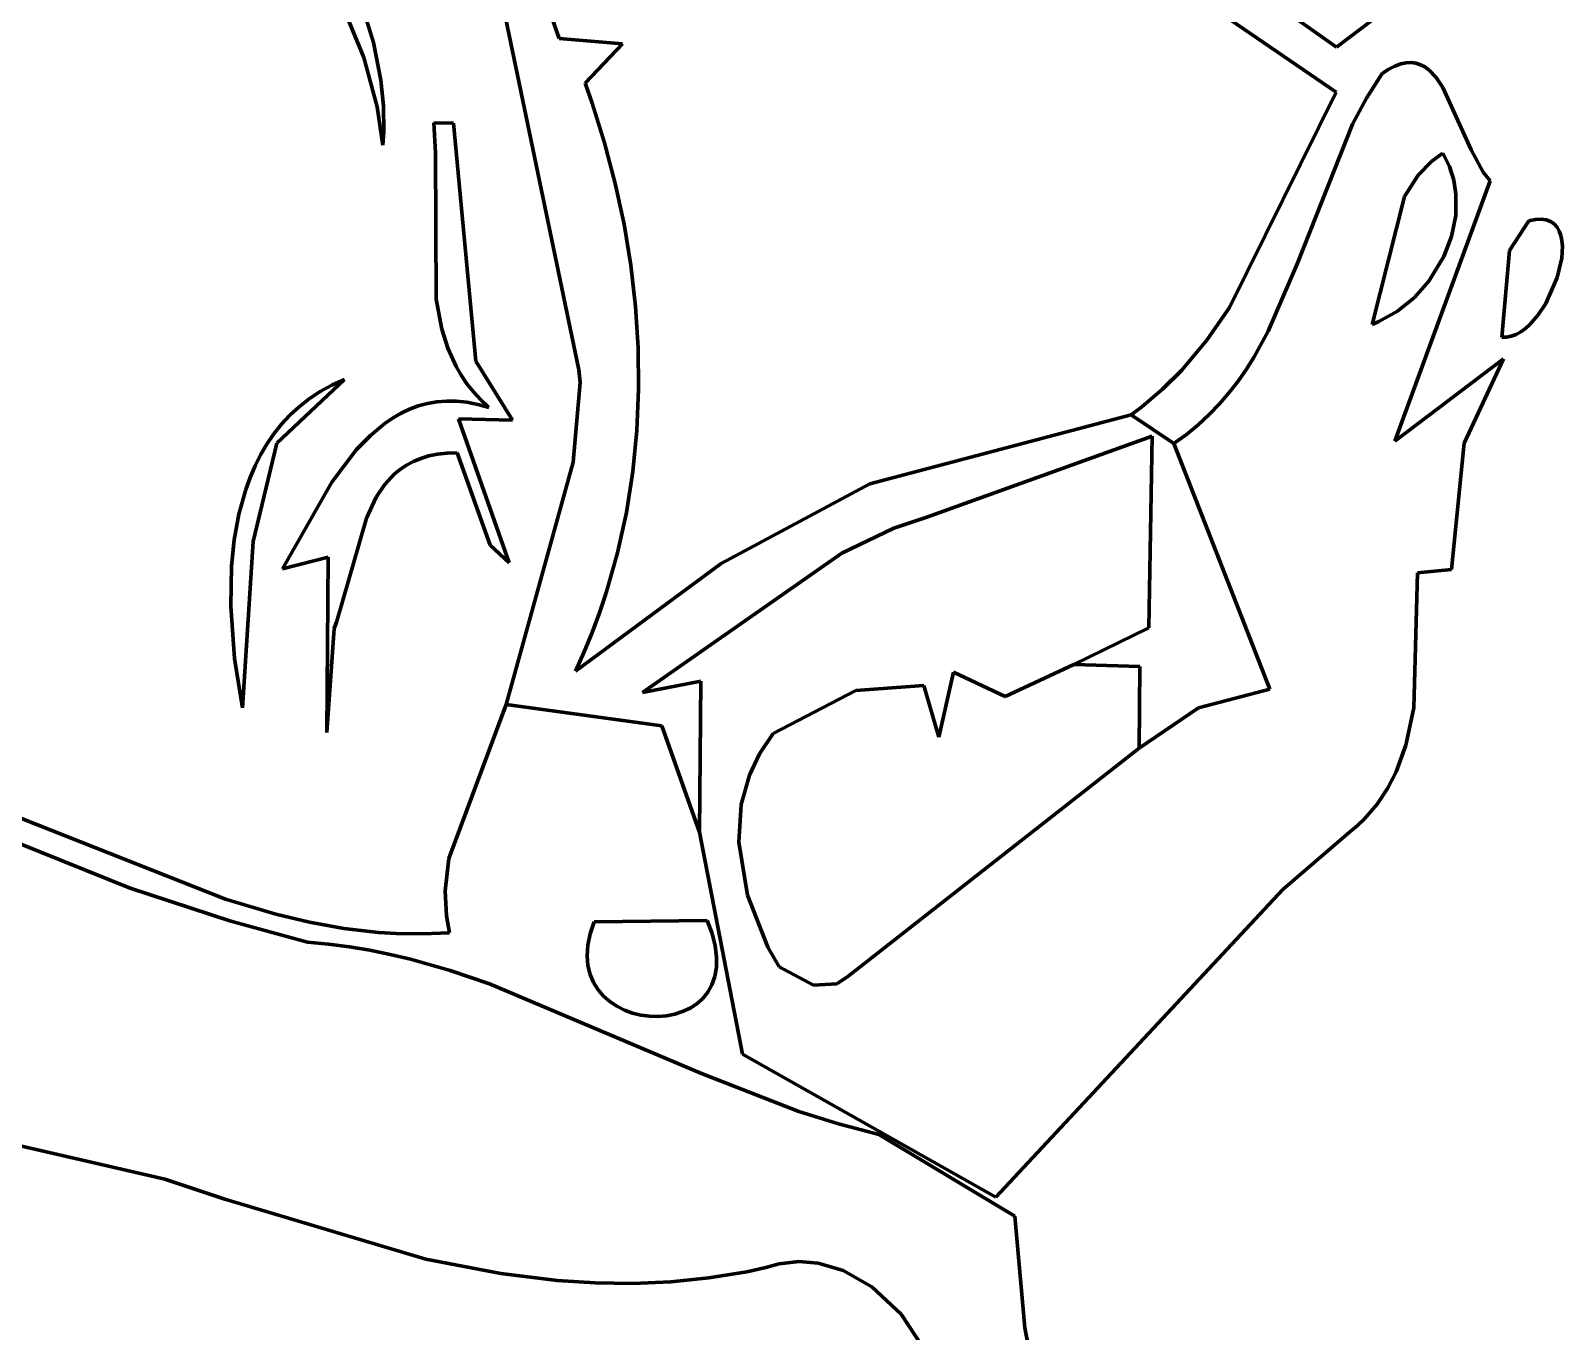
# Model space of a CAD drawing. Header units: millimetres. Extents: x 0 to 8.5, y 0 to 13.2.
# Drawn here: x 2.991 to 3.718, y 3.202 to 3.819 of the extents above; entities that cross this region are included whole.
import ezdxf

# ---------------------------------------------------------------- set-up
doc = ezdxf.new("R2010")
doc.units = ezdxf.units.MM
for name, color, linetype, lineweight in [('color#060606ff', 7, 'CONTINUOUS', 100), ('color#5c5c5cff', 7, 'CONTINUOUS', 100), ('color#ffffffff', 7, 'CONTINUOUS', 100)]:
    doc.layers.add(name, color=color, linetype=linetype, lineweight=lineweight)

msp = doc.modelspace()

# ---------------------------------------------------------------- linework, layer by layer
at = {"layer": 'color#060606ff'}
for p, q in [((3.14884, 3.80669), (3.10745, 3.90731)), ((3.50546, 3.8862), (3.61053, 3.81162)), ((3.61051, 3.79032), (3.50938, 3.85944)), ((3.14626, 3.83695), (3.15348, 3.8138)), ((3.61053, 3.81162), (3.62812, 3.82492)), ((3.15348, 3.8138), (3.15693, 3.79596)), ((3.1551, 3.78332), (3.14884, 3.80669)), ((3.64109, 3.80368), (3.63836, 3.80266)), ((3.64366, 3.80423), (3.64109, 3.80368)), ((3.64607, 3.80432), (3.64366, 3.80423)), ((3.64834, 3.804), (3.64607, 3.80432)), ((3.65048, 3.8033), (3.64834, 3.804)), ((3.65248, 3.80223), (3.65048, 3.8033)), ((3.63236, 3.79909), (3.62485, 3.78735)), ((3.63545, 3.80114), (3.63236, 3.79909)), ((3.63836, 3.80266), (3.63545, 3.80114)), ((3.65438, 3.80083), (3.65248, 3.80223)), ((3.65787, 3.79717), (3.65438, 3.80083)), ((3.66101, 3.79253), (3.65787, 3.79717)), ((3.15693, 3.79596), (3.1581, 3.78381)), ((3.55986, 3.68808), (3.61051, 3.79032)), ((3.67448, 3.76286), (3.66101, 3.79253)), ((3.1579, 3.76514), (3.1551, 3.78332)), ((3.1581, 3.78381), (3.15824, 3.77143)), ((3.62485, 3.78735), (3.61826, 3.77504)), ((3.18203, 3.77577), (3.19137, 3.77553)), ((3.18287, 3.76144), (3.18203, 3.77577)), ((3.19137, 3.77553), (3.20198, 3.66256)), ((3.61826, 3.77504), (3.59216, 3.70915)), ((3.15824, 3.77143), (3.1579, 3.76514)), ((3.18318, 3.69198), (3.18287, 3.76144)), ((3.65589, 3.75756), (3.66114, 3.76135)), ((3.66114, 3.76135), (3.66419, 3.75502)), ((3.68029, 3.7523), (3.67448, 3.76286)), ((3.64936, 3.75095), (3.65589, 3.75756)), ((3.66419, 3.75502), (3.66623, 3.74849)), ((3.63822, 3.62471), (3.68361, 3.74823)), ((3.64283, 3.74071), (3.64936, 3.75095)), ((3.66623, 3.74849), (3.6673, 3.74182)), ((3.68361, 3.74823), (3.68029, 3.7523)), ((3.62757, 3.6801), (3.64283, 3.74071)), ((3.6673, 3.74182), (3.66721, 3.73175)), ((3.66721, 3.73175), (3.66526, 3.7218)), ((3.70195, 3.72923), (3.69278, 3.71516)), ((3.70508, 3.72986), (3.70195, 3.72923)), ((3.70783, 3.72999), (3.70508, 3.72986)), ((3.71021, 3.72966), (3.70783, 3.72999)), ((3.71225, 3.72889), (3.71021, 3.72966)), ((3.71394, 3.72773), (3.71225, 3.72889)), ((3.71531, 3.72622), (3.71394, 3.72773)), ((3.71637, 3.72438), (3.71531, 3.72622)), ((3.71714, 3.72225), (3.71637, 3.72438)), ((3.66526, 3.7218), (3.66162, 3.71224)), ((3.71762, 3.71987), (3.71714, 3.72225)), ((3.71751, 3.71158), (3.71783, 3.71727)), ((3.71783, 3.71727), (3.71762, 3.71987)), ((3.59216, 3.70915), (3.57822, 3.67688)), ((3.66162, 3.71224), (3.65444, 3.70052)), ((3.69278, 3.71516), (3.68903, 3.67404)), ((3.71534, 3.70229), (3.71751, 3.71158)), ((3.70991, 3.69003), (3.71534, 3.70229)), ((3.65444, 3.70052), (3.64756, 3.69283)), ((3.18579, 3.67784), (3.18318, 3.69198)), ((3.54912, 3.67259), (3.55986, 3.68808)), ((3.64756, 3.69283), (3.63959, 3.68637)), ((3.70635, 3.68459), (3.70991, 3.69003)), ((3.6307, 3.68139), (3.62757, 3.6801)), ((3.63959, 3.68637), (3.6307, 3.68139)), ((3.70026, 3.67808), (3.70237, 3.67998)), ((3.70237, 3.67998), (3.70635, 3.68459)), ((3.18865, 3.6688), (3.18579, 3.67784)), ((3.53701, 3.65818), (3.54912, 3.67259)), ((3.57822, 3.67688), (3.57151, 3.66472)), ((3.68903, 3.67404), (3.69132, 3.674)), ((3.69132, 3.674), (3.6936, 3.67442)), ((3.6936, 3.67442), (3.69586, 3.67527)), ((3.69586, 3.67527), (3.69808, 3.6765)), ((3.69808, 3.6765), (3.70026, 3.67808)), ((3.19259, 3.66015), (3.18865, 3.6688)), ((3.19501, 3.65599), (3.19259, 3.66015)), ((3.20198, 3.66256), (3.21943, 3.63459)), ((3.52804, 3.64928), (3.53701, 3.65818)), ((3.56781, 3.65886), (3.56386, 3.65317)), ((3.57151, 3.66472), (3.56781, 3.65886)), ((3.6899, 3.66371), (3.63822, 3.62471)), ((3.67114, 3.62366), (3.6899, 3.66371)), ((3.13966, 3.65389), (3.10749, 3.62377)), ((3.12808, 3.64816), (3.13366, 3.65121)), ((3.13366, 3.65121), (3.13966, 3.65389)), ((3.19776, 3.65194), (3.19501, 3.65599)), ((3.20086, 3.64802), (3.19776, 3.65194)), ((3.56386, 3.65317), (3.55962, 3.64768)), ((3.11815, 3.64103), (3.12291, 3.64476)), ((3.12291, 3.64476), (3.12808, 3.64816)), ((3.17898, 3.64254), (3.18343, 3.64333)), ((3.18343, 3.64333), (3.18804, 3.64371)), ((3.18804, 3.64371), (3.19281, 3.64364)), ((3.19281, 3.64364), (3.19776, 3.64312)), ((3.20433, 3.64423), (3.20086, 3.64802)), ((3.20818, 3.64059), (3.20433, 3.64423)), ((3.51826, 3.64103), (3.52804, 3.64928)), ((3.55962, 3.64768), (3.55507, 3.64238)), ((3.10975, 3.63268), (3.11376, 3.637)), ((3.11376, 3.637), (3.11815, 3.64103)), ((3.16271, 3.63572), (3.16656, 3.63793)), ((3.16656, 3.63793), (3.17055, 3.63982)), ((3.17055, 3.63982), (3.17469, 3.64137)), ((3.17469, 3.64137), (3.17898, 3.64254)), ((3.19776, 3.64312), (3.20288, 3.64211)), ((3.20288, 3.64211), (3.20818, 3.64059)), ((3.51305, 3.63717), (3.51826, 3.64103)), ((3.5333, 3.62353), (3.51305, 3.63717)), ((3.55019, 3.6373), (3.54495, 3.63245)), ((3.55507, 3.64238), (3.55019, 3.6373)), ((3.1061, 3.62809), (3.10975, 3.63268)), ((3.15196, 3.6274), (3.159, 3.63321)), ((3.159, 3.63321), (3.16271, 3.63572)), ((3.21943, 3.63459), (3.19378, 3.63532)), ((3.19378, 3.63532), (3.21781, 3.56691)), ((3.54495, 3.63245), (3.53933, 3.62786)), ((3.10749, 3.62377), (3.09629, 3.57699)), ((3.09982, 3.61818), (3.10279, 3.62325)), ((3.10279, 3.62325), (3.1061, 3.62809)), ((3.14542, 3.62068), (3.15196, 3.6274)), ((3.53933, 3.62786), (3.5333, 3.62353)), ((3.66514, 3.56371), (3.67114, 3.62366)), ((3.09717, 3.6129), (3.09982, 3.61818)), ((3.13367, 3.60528), (3.14542, 3.62068)), ((3.17237, 3.61505), (3.16913, 3.61333)), ((3.17588, 3.61649), (3.17237, 3.61505)), ((3.1797, 3.61764), (3.17588, 3.61649)), ((3.18383, 3.61847), (3.1797, 3.61764)), ((3.1883, 3.61898), (3.18383, 3.61847)), ((3.19311, 3.61914), (3.1883, 3.61898)), ((3.20876, 3.57535), (3.19311, 3.61914)), ((3.09279, 3.60178), (3.09483, 3.60743)), ((3.09483, 3.60743), (3.09717, 3.6129)), ((3.16345, 3.60912), (3.1587, 3.604)), ((3.16617, 3.61134), (3.16345, 3.60912)), ((3.16913, 3.61333), (3.16617, 3.61134)), ((3.08954, 3.59005), (3.09279, 3.60178)), ((3.11027, 3.56408), (3.13367, 3.60528)), ((3.1587, 3.604), (3.15475, 3.5981)), ((3.15475, 3.5981), (3.15004, 3.5881)), ((3.08733, 3.57787), (3.08954, 3.59005)), ((3.15004, 3.5881), (3.13608, 3.53922)), ((3.08606, 3.56538), (3.08733, 3.57787)), ((3.09629, 3.57699), (3.09121, 3.49816)), ((3.21781, 3.56691), (3.20876, 3.57535)), ((3.08567, 3.54641), (3.08606, 3.56538)), ((3.13185, 3.56957), (3.11027, 3.56408)), ((3.13131, 3.48638), (3.13185, 3.56957)), ((3.64898, 3.56221), (3.66514, 3.56371)), ((3.64727, 3.49809), (3.64898, 3.56221)), ((3.08748, 3.5215), (3.08567, 3.54641)), ((3.13478, 3.53576), (3.13131, 3.48638)), ((3.13608, 3.53922), (3.13478, 3.53576)), ((3.09121, 3.49816), (3.08748, 3.5215)), ((3.42184, 3.48423), (3.42875, 3.51499)), ((3.42875, 3.51499), (3.45327, 3.50345)), ((3.45327, 3.50345), (3.48583, 3.5187)), ((3.48583, 3.5187), (3.51724, 3.51767)), ((3.51724, 3.51767), (3.51696, 3.47906)), ((3.34322, 3.48597), (3.38236, 3.50642)), ((3.38236, 3.50642), (3.41462, 3.50878)), ((3.41462, 3.50878), (3.42184, 3.48423)), ((3.03789, 3.41258), (2.81569, 3.50173)), ((3.18912, 3.42662), (3.21635, 3.4997)), ((3.21635, 3.4997), (3.29025, 3.48952)), ((3.64355, 3.48036), (3.64727, 3.49809)), ((3.29025, 3.48952), (3.30821, 3.43918)), ((3.33666, 3.47627), (3.34322, 3.48597)), ((3.33186, 3.46619), (3.33666, 3.47627)), ((3.51696, 3.47906), (3.37866, 3.37059)), ((3.63897, 3.4678), (3.64355, 3.48036)), ((3.32799, 3.45228), (3.33186, 3.46619)), ((3.63489, 3.45989), (3.63897, 3.4678)), ((2.95928, 3.45627), (3.08322, 3.40729)), ((3.62989, 3.45243), (3.63489, 3.45989)), ((3.32682, 3.43442), (3.32799, 3.45228)), ((3.62387, 3.44547), (3.62989, 3.45243)), ((3.61673, 3.43908), (3.62044, 3.4422)), ((3.62044, 3.4422), (3.62387, 3.44547)), ((3.30821, 3.43918), (3.32866, 3.33377)), ((3.33101, 3.40918), (3.32682, 3.43442)), ((3.58509, 3.41197), (3.61673, 3.43908)), ((3.18739, 3.41132), (3.18912, 3.42662)), ((3.08567, 3.39687), (3.03789, 3.41258)), ((3.18802, 3.39949), (3.18739, 3.41132)), ((3.44894, 3.26589), (3.58509, 3.41197)), ((3.08322, 3.40729), (3.107, 3.40019)), ((3.34062, 3.38462), (3.33101, 3.40918)), ((3.12212, 3.38693), (3.08567, 3.39687)), ((3.107, 3.40019), (3.12306, 3.39638)), ((3.12306, 3.39638), (3.13932, 3.39347)), ((3.18952, 3.39141), (3.18802, 3.39949)), ((3.25818, 3.39657), (3.25624, 3.39082)), ((3.31178, 3.39729), (3.25818, 3.39657)), ((3.31413, 3.391), (3.31178, 3.39729)), ((3.13932, 3.39347), (3.15579, 3.39159)), ((3.15579, 3.39159), (3.16412, 3.39107)), ((3.16412, 3.39107), (3.17252, 3.39086)), ((3.17252, 3.39086), (3.18098, 3.39097)), ((3.18098, 3.39097), (3.18952, 3.39141)), ((3.25624, 3.39082), (3.25513, 3.38545)), ((3.3156, 3.38519), (3.31413, 3.391)), ((3.13208, 3.38603), (3.12212, 3.38693)), ((3.14194, 3.38474), (3.13208, 3.38603)), ((3.15169, 3.3831), (3.14194, 3.38474)), ((3.16136, 3.38114), (3.15169, 3.3831)), ((3.25513, 3.38545), (3.2548, 3.38045)), ((3.31627, 3.37986), (3.3156, 3.38519)), ((3.34604, 3.37517), (3.34062, 3.38462)), ((3.17093, 3.37886), (3.16136, 3.38114)), ((3.18986, 3.3735), (3.17093, 3.37886)), ((3.2548, 3.38045), (3.25519, 3.37584)), ((3.25519, 3.37584), (3.25623, 3.37163)), ((3.31543, 3.37062), (3.31619, 3.375)), ((3.31619, 3.375), (3.31627, 3.37986)), ((3.36237, 3.36646), (3.34604, 3.37517)), ((3.20854, 3.36721), (3.18986, 3.3735)), ((3.30915, 3.32462), (3.20854, 3.36721)), ((3.25623, 3.37163), (3.25786, 3.3678)), ((3.25786, 3.3678), (3.26001, 3.36437)), ((3.31406, 3.3667), (3.31543, 3.37062)), ((3.37343, 3.36723), (3.36237, 3.36646)), ((3.37866, 3.37059), (3.37343, 3.36723)), ((3.26001, 3.36437), (3.26262, 3.36135)), ((3.26262, 3.36135), (3.26563, 3.35872)), ((3.30688, 3.35771), (3.30972, 3.36025)), ((3.30972, 3.36025), (3.31214, 3.36325)), ((3.31214, 3.36325), (3.31406, 3.3667)), ((3.26563, 3.35872), (3.26898, 3.35651)), ((3.26898, 3.35651), (3.27259, 3.35471)), ((3.27259, 3.35471), (3.27642, 3.35332)), ((3.27642, 3.35332), (3.28039, 3.35236)), ((3.29252, 3.35203), (3.29643, 3.35279)), ((3.29643, 3.35279), (3.30017, 3.35398)), ((3.30017, 3.35398), (3.30368, 3.35562)), ((3.30368, 3.35562), (3.30688, 3.35771)), ((3.28039, 3.35236), (3.28443, 3.35182)), ((3.28443, 3.35182), (3.2885, 3.35171)), ((3.2885, 3.35171), (3.29252, 3.35203)), ((2.80004, 3.33311), (3.05429, 3.27454)), ((3.32866, 3.33377), (3.44894, 3.26589)), ((3.35537, 3.30661), (3.30915, 3.32462)), ((3.37423, 3.30066), (3.35537, 3.30661)), ((3.39339, 3.29571), (3.37423, 3.30066)), ((3.4579, 3.25698), (3.39339, 3.29571)), ((3.05429, 3.27454), (3.08289, 3.26497)), ((3.08289, 3.26497), (3.17831, 3.23647)), ((3.46266, 3.204), (3.4579, 3.25698)), ((3.17831, 3.23647), (3.21384, 3.22967)), ((3.21384, 3.22967), (3.24067, 3.22641)), ((3.31264, 3.22761), (3.33067, 3.23057)), ((3.33067, 3.23057), (3.33967, 3.2325)), ((3.33967, 3.2325), (3.34596, 3.2343)), ((3.34596, 3.2343), (3.35535, 3.23535)), ((3.35535, 3.23535), (3.36458, 3.23461)), ((3.36458, 3.23461), (3.37642, 3.23114)), ((3.37642, 3.23114), (3.39005, 3.22345)), ((3.24067, 3.22641), (3.25862, 3.22527)), ((3.25862, 3.22527), (3.27661, 3.22504)), ((3.27661, 3.22504), (3.29462, 3.22579)), ((3.29462, 3.22579), (3.31264, 3.22761)), ((3.39005, 3.22345), (3.40395, 3.21045)), ((3.40395, 3.21045), (3.41422, 3.19476)), ((3.47252, 3.15201), (3.46266, 3.204))]:
    msp.add_line(p, q, dxfattribs=at)
at = {"layer": 'color#5c5c5cff'}
for p, q in [((3.21952, 3.8796), (3.24154, 3.81574)), ((3.25094, 3.6585), (3.2161, 3.82571)), ((3.24154, 3.81574), (3.27163, 3.81316)), ((3.27163, 3.81316), (3.25391, 3.79447)), ((3.25391, 3.79447), (3.25719, 3.78509)), ((3.25719, 3.78509), (3.26312, 3.76616)), ((3.26312, 3.76616), (3.26818, 3.747)), ((3.26818, 3.747), (3.27234, 3.72765)), ((3.27234, 3.72765), (3.27556, 3.70817)), ((3.27556, 3.70817), (3.27781, 3.68859)), ((3.27781, 3.68859), (3.27907, 3.66897)), ((3.27907, 3.66897), (3.27929, 3.64934)), ((3.25157, 3.65243), (3.25094, 3.6585)), ((3.24816, 3.6147), (3.25157, 3.65243)), ((3.27929, 3.64934), (3.27845, 3.62975)), ((3.38899, 3.60445), (3.51305, 3.63717)), ((3.51305, 3.63717), (3.5333, 3.62353)), ((3.27845, 3.62975), (3.27652, 3.61024)), ((3.52303, 3.6271), (3.41616, 3.58867)), ((3.52146, 3.53613), (3.52303, 3.6271)), ((3.5333, 3.62353), (3.57897, 3.50703)), ((3.21635, 3.4997), (3.24816, 3.6147)), ((3.27652, 3.61024), (3.27347, 3.59085)), ((3.31841, 3.56669), (3.38899, 3.60445)), ((3.27347, 3.59085), (3.26925, 3.57164)), ((3.41616, 3.58867), (3.40043, 3.58332)), ((3.40043, 3.58332), (3.37574, 3.57152)), ((3.26925, 3.57164), (3.26385, 3.55263)), ((3.37574, 3.57152), (3.28119, 3.50545)), ((3.24936, 3.51545), (3.31841, 3.56669)), ((3.26385, 3.55263), (3.26069, 3.54323)), ((3.26069, 3.54323), (3.25723, 3.53389)), ((3.48583, 3.5187), (3.52146, 3.53613)), ((3.25723, 3.53389), (3.25345, 3.52463)), ((3.25345, 3.52463), (3.24936, 3.51545)), ((3.51724, 3.51767), (3.48583, 3.5187)), ((3.51696, 3.47906), (3.51724, 3.51767)), ((3.28119, 3.50545), (3.30875, 3.51076)), ((3.30875, 3.51076), (3.30821, 3.43918)), ((3.57897, 3.50703), (3.54503, 3.4982)), ((3.29025, 3.48952), (3.21635, 3.4997)), ((3.54503, 3.4982), (3.51696, 3.47906)), ((3.30821, 3.43918), (3.29025, 3.48952))]:
    msp.add_line(p, q, dxfattribs=at)
at = {"layer": 'color#ffffffff'}
for p, q in [((3.10745, 3.90731), (3.14884, 3.80669)), ((3.61053, 3.81162), (3.50546, 3.8862)), ((3.24154, 3.81574), (3.21952, 3.8796)), ((3.50938, 3.85944), (3.61051, 3.79032)), ((3.15348, 3.8138), (3.14626, 3.83695)), ((3.2161, 3.82571), (3.25094, 3.6585)), ((3.62812, 3.82492), (3.61053, 3.81162)), ((3.15693, 3.79596), (3.15348, 3.8138)), ((3.27163, 3.81316), (3.24154, 3.81574)), ((3.25391, 3.79447), (3.27163, 3.81316)), ((3.14884, 3.80669), (3.1551, 3.78332)), ((3.63836, 3.80266), (3.64109, 3.80368)), ((3.64109, 3.80368), (3.64366, 3.80423)), ((3.64366, 3.80423), (3.64607, 3.80432)), ((3.64607, 3.80432), (3.64834, 3.804)), ((3.64834, 3.804), (3.65048, 3.8033)), ((3.65048, 3.8033), (3.65248, 3.80223)), ((3.62485, 3.78735), (3.63236, 3.79909)), ((3.63236, 3.79909), (3.63545, 3.80114)), ((3.63545, 3.80114), (3.63836, 3.80266)), ((3.65248, 3.80223), (3.65438, 3.80083)), ((3.65438, 3.80083), (3.65787, 3.79717)), ((3.65787, 3.79717), (3.66101, 3.79253)), ((3.1581, 3.78381), (3.15693, 3.79596)), ((3.25719, 3.78509), (3.25391, 3.79447)), ((3.61051, 3.79032), (3.55986, 3.68808)), ((3.66101, 3.79253), (3.67448, 3.76286)), ((3.1551, 3.78332), (3.1579, 3.76514)), ((3.15824, 3.77143), (3.1581, 3.78381)), ((3.26312, 3.76616), (3.25719, 3.78509)), ((3.61826, 3.77504), (3.62485, 3.78735)), ((3.18203, 3.77577), (3.18287, 3.76144)), ((3.19137, 3.77553), (3.18203, 3.77577)), ((3.20198, 3.66256), (3.19137, 3.77553)), ((3.59216, 3.70915), (3.61826, 3.77504)), ((3.1579, 3.76514), (3.15824, 3.77143)), ((3.18287, 3.76144), (3.18318, 3.69198)), ((3.26818, 3.747), (3.26312, 3.76616)), ((3.66114, 3.76135), (3.65589, 3.75756)), ((3.66419, 3.75502), (3.66114, 3.76135)), ((3.67448, 3.76286), (3.68029, 3.7523)), ((3.65589, 3.75756), (3.64936, 3.75095)), ((3.66623, 3.74849), (3.66419, 3.75502)), ((3.27234, 3.72765), (3.26818, 3.747)), ((3.68361, 3.74823), (3.63822, 3.62471)), ((3.64936, 3.75095), (3.64283, 3.74071)), ((3.6673, 3.74182), (3.66623, 3.74849)), ((3.68029, 3.7523), (3.68361, 3.74823)), ((3.64283, 3.74071), (3.62757, 3.6801)), ((3.66721, 3.73175), (3.6673, 3.74182)), ((3.66526, 3.7218), (3.66721, 3.73175)), ((3.27556, 3.70817), (3.27234, 3.72765)), ((3.69278, 3.71516), (3.70195, 3.72923)), ((3.70195, 3.72923), (3.70508, 3.72986)), ((3.70508, 3.72986), (3.70783, 3.72999)), ((3.70783, 3.72999), (3.71021, 3.72966)), ((3.71021, 3.72966), (3.71225, 3.72889)), ((3.71225, 3.72889), (3.71394, 3.72773)), ((3.71394, 3.72773), (3.71531, 3.72622)), ((3.71531, 3.72622), (3.71637, 3.72438)), ((3.71637, 3.72438), (3.71714, 3.72225)), ((3.66162, 3.71224), (3.66526, 3.7218)), ((3.71714, 3.72225), (3.71762, 3.71987)), ((3.71783, 3.71727), (3.71751, 3.71158)), ((3.71762, 3.71987), (3.71783, 3.71727)), ((3.57822, 3.67688), (3.59216, 3.70915)), ((3.65444, 3.70052), (3.66162, 3.71224)), ((3.68903, 3.67404), (3.69278, 3.71516)), ((3.71751, 3.71158), (3.71534, 3.70229)), ((3.27781, 3.68859), (3.27556, 3.70817)), ((3.71534, 3.70229), (3.70991, 3.69003)), ((3.64756, 3.69283), (3.65444, 3.70052)), ((3.18318, 3.69198), (3.18579, 3.67784)), ((3.27907, 3.66897), (3.27781, 3.68859)), ((3.55986, 3.68808), (3.54912, 3.67259)), ((3.63959, 3.68637), (3.64756, 3.69283)), ((3.70991, 3.69003), (3.70635, 3.68459)), ((3.62757, 3.6801), (3.6307, 3.68139)), ((3.6307, 3.68139), (3.63959, 3.68637)), ((3.70237, 3.67998), (3.70026, 3.67808)), ((3.70635, 3.68459), (3.70237, 3.67998)), ((3.18579, 3.67784), (3.18865, 3.6688)), ((3.54912, 3.67259), (3.53701, 3.65818)), ((3.57151, 3.66472), (3.57822, 3.67688)), ((3.69132, 3.674), (3.68903, 3.67404)), ((3.6936, 3.67442), (3.69132, 3.674)), ((3.69586, 3.67527), (3.6936, 3.67442)), ((3.69808, 3.6765), (3.69586, 3.67527)), ((3.70026, 3.67808), (3.69808, 3.6765)), ((3.18865, 3.6688), (3.19259, 3.66015)), ((3.27929, 3.64934), (3.27907, 3.66897)), ((3.19259, 3.66015), (3.19501, 3.65599)), ((3.21943, 3.63459), (3.20198, 3.66256)), ((3.25094, 3.6585), (3.25157, 3.65243)), ((3.53701, 3.65818), (3.52804, 3.64928)), ((3.56386, 3.65317), (3.56781, 3.65886)), ((3.56781, 3.65886), (3.57151, 3.66472)), ((3.63822, 3.62471), (3.6899, 3.66371)), ((3.6899, 3.66371), (3.67114, 3.62366)), ((3.10749, 3.62377), (3.13966, 3.65389)), ((3.13366, 3.65121), (3.12808, 3.64816)), ((3.13966, 3.65389), (3.13366, 3.65121)), ((3.19501, 3.65599), (3.19776, 3.65194)), ((3.19776, 3.65194), (3.20086, 3.64802)), ((3.25157, 3.65243), (3.24816, 3.6147)), ((3.55962, 3.64768), (3.56386, 3.65317)), ((3.12291, 3.64476), (3.11815, 3.64103)), ((3.12808, 3.64816), (3.12291, 3.64476)), ((3.18343, 3.64333), (3.17898, 3.64254)), ((3.18804, 3.64371), (3.18343, 3.64333)), ((3.19281, 3.64364), (3.18804, 3.64371)), ((3.19776, 3.64312), (3.19281, 3.64364)), ((3.20086, 3.64802), (3.20433, 3.64423)), ((3.20433, 3.64423), (3.20818, 3.64059)), ((3.27845, 3.62975), (3.27929, 3.64934)), ((3.52804, 3.64928), (3.51826, 3.64103)), ((3.55507, 3.64238), (3.55962, 3.64768)), ((3.11376, 3.637), (3.10975, 3.63268)), ((3.11815, 3.64103), (3.11376, 3.637)), ((3.16656, 3.63793), (3.16271, 3.63572)), ((3.17055, 3.63982), (3.16656, 3.63793)), ((3.17469, 3.64137), (3.17055, 3.63982)), ((3.17898, 3.64254), (3.17469, 3.64137)), ((3.20288, 3.64211), (3.19776, 3.64312)), ((3.20818, 3.64059), (3.20288, 3.64211)), ((3.51305, 3.63717), (3.38899, 3.60445)), ((3.51826, 3.64103), (3.51305, 3.63717)), ((3.54495, 3.63245), (3.55019, 3.6373)), ((3.55019, 3.6373), (3.55507, 3.64238)), ((3.10975, 3.63268), (3.1061, 3.62809)), ((3.159, 3.63321), (3.15196, 3.6274)), ((3.16271, 3.63572), (3.159, 3.63321)), ((3.21781, 3.56691), (3.19378, 3.63532)), ((3.19378, 3.63532), (3.21943, 3.63459)), ((3.27652, 3.61024), (3.27845, 3.62975)), ((3.53933, 3.62786), (3.54495, 3.63245)), ((3.09629, 3.57699), (3.10749, 3.62377)), ((3.10279, 3.62325), (3.09982, 3.61818)), ((3.1061, 3.62809), (3.10279, 3.62325)), ((3.15196, 3.6274), (3.14542, 3.62068)), ((3.41616, 3.58867), (3.52303, 3.6271)), ((3.52303, 3.6271), (3.52146, 3.53613)), ((3.5333, 3.62353), (3.53933, 3.62786)), ((3.57897, 3.50703), (3.5333, 3.62353)), ((3.67114, 3.62366), (3.66514, 3.56371)), ((3.09982, 3.61818), (3.09717, 3.6129)), ((3.14542, 3.62068), (3.13367, 3.60528)), ((3.16913, 3.61333), (3.17237, 3.61505)), ((3.17237, 3.61505), (3.17588, 3.61649)), ((3.17588, 3.61649), (3.1797, 3.61764)), ((3.1797, 3.61764), (3.18383, 3.61847)), ((3.18383, 3.61847), (3.1883, 3.61898)), ((3.1883, 3.61898), (3.19311, 3.61914)), ((3.19311, 3.61914), (3.20876, 3.57535)), ((3.24816, 3.6147), (3.21635, 3.4997)), ((3.09483, 3.60743), (3.09279, 3.60178)), ((3.09717, 3.6129), (3.09483, 3.60743)), ((3.1587, 3.604), (3.16345, 3.60912)), ((3.16345, 3.60912), (3.16617, 3.61134)), ((3.16617, 3.61134), (3.16913, 3.61333)), ((3.27347, 3.59085), (3.27652, 3.61024)), ((3.09279, 3.60178), (3.08954, 3.59005)), ((3.13367, 3.60528), (3.11027, 3.56408)), ((3.15475, 3.5981), (3.1587, 3.604)), ((3.38899, 3.60445), (3.31841, 3.56669)), ((3.15004, 3.5881), (3.15475, 3.5981)), ((3.08954, 3.59005), (3.08733, 3.57787)), ((3.13608, 3.53922), (3.15004, 3.5881)), ((3.26925, 3.57164), (3.27347, 3.59085)), ((3.40043, 3.58332), (3.41616, 3.58867)), ((3.08733, 3.57787), (3.08606, 3.56538)), ((3.37574, 3.57152), (3.40043, 3.58332)), ((3.09121, 3.49816), (3.09629, 3.57699)), ((3.20876, 3.57535), (3.21781, 3.56691)), ((3.26385, 3.55263), (3.26925, 3.57164)), ((3.28119, 3.50545), (3.37574, 3.57152)), ((3.08606, 3.56538), (3.08567, 3.54641)), ((3.11027, 3.56408), (3.13185, 3.56957)), ((3.13185, 3.56957), (3.13131, 3.48638)), ((3.31841, 3.56669), (3.24936, 3.51545)), ((3.66514, 3.56371), (3.64898, 3.56221)), ((3.64898, 3.56221), (3.64727, 3.49809)), ((3.26069, 3.54323), (3.26385, 3.55263)), ((3.08567, 3.54641), (3.08748, 3.5215)), ((3.25723, 3.53389), (3.26069, 3.54323)), ((3.13131, 3.48638), (3.13478, 3.53576)), ((3.13478, 3.53576), (3.13608, 3.53922)), ((3.52146, 3.53613), (3.48583, 3.5187)), ((3.25345, 3.52463), (3.25723, 3.53389)), ((3.08748, 3.5215), (3.09121, 3.49816)), ((3.24936, 3.51545), (3.25345, 3.52463)), ((3.42875, 3.51499), (3.42184, 3.48423)), ((3.45327, 3.50345), (3.42875, 3.51499)), ((3.48583, 3.5187), (3.45327, 3.50345)), ((3.30875, 3.51076), (3.28119, 3.50545)), ((3.30821, 3.43918), (3.30875, 3.51076)), ((3.38236, 3.50642), (3.34322, 3.48597)), ((3.41462, 3.50878), (3.38236, 3.50642)), ((3.42184, 3.48423), (3.41462, 3.50878)), ((3.54503, 3.4982), (3.57897, 3.50703)), ((2.81569, 3.50173), (3.03789, 3.41258)), ((3.21635, 3.4997), (3.18912, 3.42662)), ((3.51696, 3.47906), (3.54503, 3.4982)), ((3.64727, 3.49809), (3.64355, 3.48036)), ((3.34322, 3.48597), (3.33666, 3.47627)), ((3.33666, 3.47627), (3.33186, 3.46619)), ((3.37866, 3.37059), (3.51696, 3.47906)), ((3.64355, 3.48036), (3.63897, 3.4678)), ((3.33186, 3.46619), (3.32799, 3.45228)), ((3.63897, 3.4678), (3.63489, 3.45989)), ((3.08322, 3.40729), (2.95928, 3.45627)), ((3.63489, 3.45989), (3.62989, 3.45243)), ((3.32799, 3.45228), (3.32682, 3.43442)), ((3.62989, 3.45243), (3.62387, 3.44547)), ((3.62044, 3.4422), (3.61673, 3.43908)), ((3.62387, 3.44547), (3.62044, 3.4422)), ((3.32866, 3.33377), (3.30821, 3.43918)), ((3.32682, 3.43442), (3.33101, 3.40918)), ((3.61673, 3.43908), (3.58509, 3.41197)), ((3.18912, 3.42662), (3.18739, 3.41132)), ((3.03789, 3.41258), (3.08567, 3.39687)), ((3.18739, 3.41132), (3.18802, 3.39949)), ((3.58509, 3.41197), (3.44894, 3.26589)), ((3.107, 3.40019), (3.08322, 3.40729)), ((3.33101, 3.40918), (3.34062, 3.38462)), ((3.08567, 3.39687), (3.12212, 3.38693)), ((3.12306, 3.39638), (3.107, 3.40019)), ((3.13932, 3.39347), (3.12306, 3.39638)), ((3.18802, 3.39949), (3.18952, 3.39141)), ((3.25624, 3.39082), (3.25818, 3.39657)), ((3.25818, 3.39657), (3.31178, 3.39729)), ((3.31178, 3.39729), (3.31413, 3.391)), ((3.15579, 3.39159), (3.13932, 3.39347)), ((3.16412, 3.39107), (3.15579, 3.39159)), ((3.17252, 3.39086), (3.16412, 3.39107)), ((3.18098, 3.39097), (3.17252, 3.39086)), ((3.18952, 3.39141), (3.18098, 3.39097)), ((3.25513, 3.38545), (3.25624, 3.39082)), ((3.31413, 3.391), (3.3156, 3.38519)), ((3.12212, 3.38693), (3.13208, 3.38603)), ((3.13208, 3.38603), (3.14194, 3.38474)), ((3.14194, 3.38474), (3.15169, 3.3831)), ((3.15169, 3.3831), (3.16136, 3.38114)), ((3.2548, 3.38045), (3.25513, 3.38545)), ((3.3156, 3.38519), (3.31627, 3.37986)), ((3.34062, 3.38462), (3.34604, 3.37517)), ((3.16136, 3.38114), (3.17093, 3.37886)), ((3.17093, 3.37886), (3.18986, 3.3735)), ((3.25519, 3.37584), (3.2548, 3.38045)), ((3.25623, 3.37163), (3.25519, 3.37584)), ((3.31619, 3.375), (3.31543, 3.37062)), ((3.31627, 3.37986), (3.31619, 3.375)), ((3.34604, 3.37517), (3.36237, 3.36646)), ((3.18986, 3.3735), (3.20854, 3.36721)), ((3.20854, 3.36721), (3.30915, 3.32462)), ((3.25786, 3.3678), (3.25623, 3.37163)), ((3.26001, 3.36437), (3.25786, 3.3678)), ((3.31543, 3.37062), (3.31406, 3.3667)), ((3.36237, 3.36646), (3.37343, 3.36723)), ((3.37343, 3.36723), (3.37866, 3.37059)), ((3.26262, 3.36135), (3.26001, 3.36437)), ((3.26563, 3.35872), (3.26262, 3.36135)), ((3.30972, 3.36025), (3.30688, 3.35771)), ((3.31214, 3.36325), (3.30972, 3.36025)), ((3.31406, 3.3667), (3.31214, 3.36325)), ((3.26898, 3.35651), (3.26563, 3.35872)), ((3.27259, 3.35471), (3.26898, 3.35651)), ((3.27642, 3.35332), (3.27259, 3.35471)), ((3.28039, 3.35236), (3.27642, 3.35332)), ((3.29643, 3.35279), (3.29252, 3.35203)), ((3.30017, 3.35398), (3.29643, 3.35279)), ((3.30368, 3.35562), (3.30017, 3.35398)), ((3.30688, 3.35771), (3.30368, 3.35562)), ((3.28443, 3.35182), (3.28039, 3.35236)), ((3.2885, 3.35171), (3.28443, 3.35182)), ((3.29252, 3.35203), (3.2885, 3.35171)), ((3.05429, 3.27454), (2.80004, 3.33311)), ((3.44894, 3.26589), (3.32866, 3.33377)), ((3.30915, 3.32462), (3.35537, 3.30661)), ((3.35537, 3.30661), (3.37423, 3.30066)), ((3.37423, 3.30066), (3.39339, 3.29571)), ((3.39339, 3.29571), (3.4579, 3.25698)), ((3.08289, 3.26497), (3.05429, 3.27454)), ((3.17831, 3.23647), (3.08289, 3.26497)), ((3.4579, 3.25698), (3.46266, 3.204)), ((3.21384, 3.22967), (3.17831, 3.23647)), ((3.24067, 3.22641), (3.21384, 3.22967)), ((3.33067, 3.23057), (3.31264, 3.22761)), ((3.33967, 3.2325), (3.33067, 3.23057)), ((3.34596, 3.2343), (3.33967, 3.2325)), ((3.35535, 3.23535), (3.34596, 3.2343)), ((3.36458, 3.23461), (3.35535, 3.23535)), ((3.37642, 3.23114), (3.36458, 3.23461)), ((3.39005, 3.22345), (3.37642, 3.23114)), ((3.25862, 3.22527), (3.24067, 3.22641)), ((3.27661, 3.22504), (3.25862, 3.22527)), ((3.29462, 3.22579), (3.27661, 3.22504)), ((3.31264, 3.22761), (3.29462, 3.22579)), ((3.40395, 3.21045), (3.39005, 3.22345)), ((3.41422, 3.19476), (3.40395, 3.21045)), ((3.46266, 3.204), (3.47252, 3.15201))]:
    msp.add_line(p, q, dxfattribs=at)

doc.saveas('drawing.dxf')
